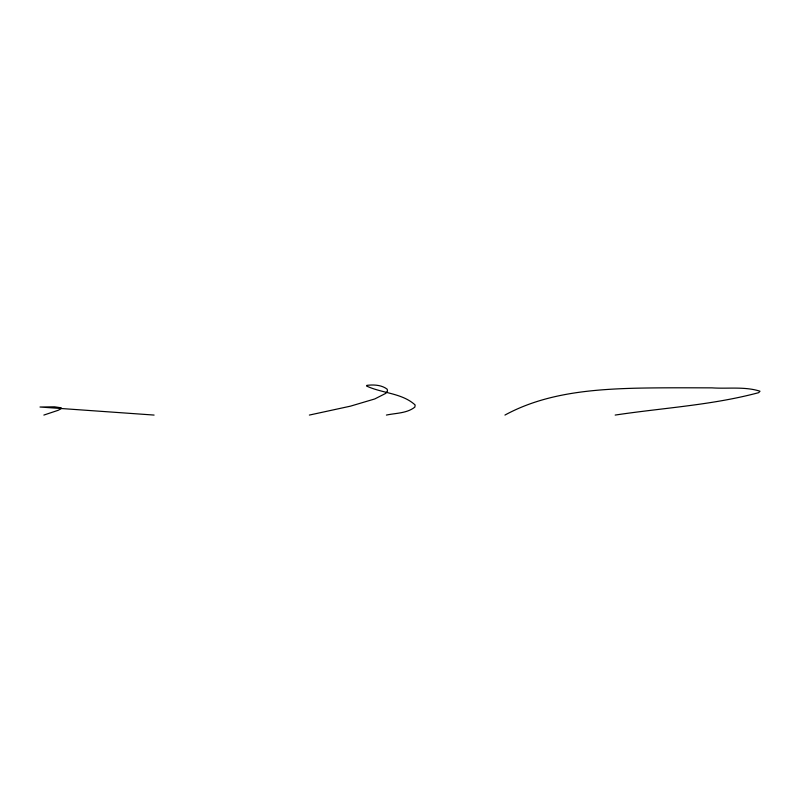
<?xml version="1.0" encoding="UTF-8"?>
<svg xmlns="http://www.w3.org/2000/svg" width="800" height="800" viewBox="0 0 800 800"><rect width="100%" height="100%" fill="white"/><g stroke="black" fill="none" stroke-linecap="round" stroke-linejoin="round"><path stroke-width="1.2" d="M504.94 415.07C544.49 393.49 590.47 389.45 634.7 388.23C660.46 387.64 686.24 387.81 712.01 387.86C727.86 388.96 744.77 386.32 760 391.21L758.68 392.66C711.9 405.22 662.96 407.86 615.17 415.07M43.86 415.07L58.25 410.27L60.94 408.8L61.23 407.81L54.53 406.83L40 407.02L154.09 415.07M309.37 415.07L350.46 406.16L374.77 398.95L385.83 393.33L387.5 391.09L387.19 389.21C381.6 384.87 373.56 384.51 366.76 385.38L366.56 386.03C382.17 393.36 402.09 393 415.14 404.97L414.85 407.11C406.96 413.42 395.87 413.03 386.41 415.07"/></g></svg>
